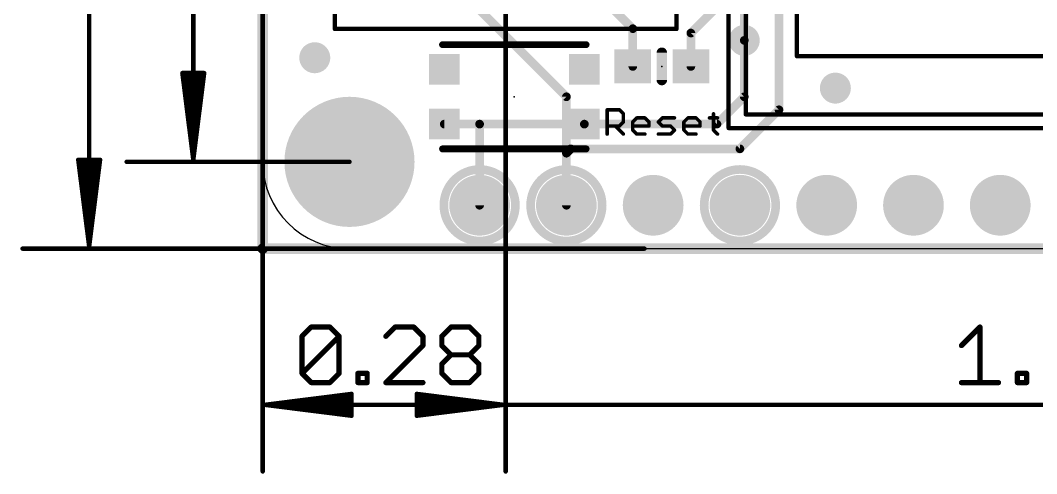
# Model space of a CAD drawing. Extents: x -7.4 to 51, y -6.6 to 32.3.
# Drawn here: x -7.1 to 22.66, y -6.59 to 6.68 of the extents above; entities that cross this region are included whole.
import ezdxf

# ---------------------------------------------------------------- set-up
doc = ezdxf.new("R2010")
doc.units = 0
for name, color, linetype in [('1', 12, 'CONTINUOUS'), ('16', 5, 'CONTINUOUS'), ('17', 110, 'CONTINUOUS'), ('18', 110, 'CONTINUOUS'), ('20', 53, 'CONTINUOUS'), ('21', 40, 'CONTINUOUS'), ('23', 53, 'CONTINUOUS'), ('47', 253, 'CONTINUOUS')]:
    doc.layers.add(name, color=color, linetype=linetype)

# ---------------------------------------------------------------- blocks, each defined once
blk = doc.blocks.new('ROUNDP')
at = {"const_width": 0.5}
blk.add_lwpolyline([(0, -0.25, 1), (0, 0.25, 1), (0, -0.25)], format="xyb", dxfattribs=at)
blk = doc.blocks.new('RECT')
blk.add_solid([(-0.5, -0.5), (0.5, -0.5), (-0.5, 0.5), (0.5, 0.5)])
blk = doc.blocks.new('ROUNDV')
at = {"const_width": 0.5}
blk.add_lwpolyline([(0, -0.25, 1), (0, 0.25, 1), (0, -0.25)], format="xyb", dxfattribs=at)

msp = doc.modelspace()

# ---------------------------------------------------------------- linework, layer by layer
at = {"layer": '1'}
for points, const_width in [([(0, 22.86), (0, 0)], 0.3048), ([(10.834, 6.438), (5.7785, 11.4935)], 0.254), ([(14.453, 8.23), (12.534, 6.311)], 0.254), ([(10.834, 5.334), (10.834, 6.438)], 0.254), ([(12.534, 6.311), (12.534, 5.334)], 0.254), ([(14.097, 4.445), (14.097, 6.096)], 0.254), ([(13.297, 3.645), (14.097, 4.445)], 0.254), ([(6.35, 3.645), (5.316, 3.645)], 0.254), ([(9.416, 3.645), (6.35, 3.645)], 0.254), ([(6.35, 1.27), (6.35, 3.645)], 0.254), ([(9.416, 3.645), (13.297, 3.645)], 0.254), ([(0, 0), (50.8, 0)], 0.3048)]:
    msp.add_lwpolyline(points, dxfattribs=dict(at, const_width=const_width))
for points, const_width in [([(10.8975, 6.438, 1), (10.7705, 6.438)], 0.127), ([(10.7891, 6.3931, 1), (10.8789, 6.4829)], 0.127), ([(12.5975, 6.311, 1), (12.4705, 6.311)], 0.127), ([(12.4891, 6.3559, 1), (12.5789, 6.2661)], 0.127), ([(14.1605, 6.096, 1), (14.0335, 6.096)], 0.127), ([(10.7705, 5.334, 1), (10.8975, 5.334)], 0.127), ([(12.4705, 5.334, 1), (12.5975, 5.334)], 0.127), ([(14.0335, 4.445, 1), (14.1605, 4.445)], 0.127), ([(14.1419, 4.4001, 1), (14.0521, 4.4899)], 0.127), ([(5.316, 3.7085, 1), (5.316, 3.5815)], 0.127), ([(6.35, 3.7085, 1), (6.35, 3.5815)], 0.127), ([(6.4135, 3.645, 1), (6.2865, 3.645)], 0.127), ([(6.35, 3.5815, 1), (6.35, 3.7085)], 0.127), ([(9.416, 3.7085, 1), (9.416, 3.5815)], 0.127), ([(9.416, 3.5815, 1), (9.416, 3.7085)], 0.127), ([(13.2521, 3.6899, 1), (13.3419, 3.6001)], 0.127), ([(13.297, 3.5815, 1), (13.297, 3.7085)], 0.127), ([(6.2865, 1.27, 1), (6.4135, 1.27)], 0.127), ([(0, 0.0762, 1), (0, -0.0762)], 0.1524), ([(-0.0762, 0, 1), (0.0762, 0)], 0.1524)]:
    msp.add_lwpolyline(points, format="xyb", dxfattribs=dict(at, const_width=const_width))
at = {"layer": '16'}
for points, const_width in [([(0, 22.86), (0, 0)], 0.3048), ([(4.445, 8.89), (8.89, 4.445)], 0.254), ([(14.097, 7.62), (14.097, 6.096)], 0.254), ([(15.113, 7.239), (15.113, 4.064)], 0.254), ([(8.89, 4.445), (8.89, 2.794)], 0.254), ([(15.113, 4.064), (13.97, 2.921)], 0.254), ([(9.017, 2.921), (8.89, 2.794)], 0.254), ([(13.97, 2.921), (9.017, 2.921)], 0.254), ([(8.89, 2.794), (8.89, 1.27)], 0.254), ([(0, 0), (50.8, 0)], 0.3048)]:
    msp.add_lwpolyline(points, dxfattribs=dict(at, const_width=const_width))
for points, const_width in [([(14.0335, 6.096, 1), (14.1605, 6.096)], 0.127), ([(8.9535, 4.445, 1), (8.8265, 4.445)], 0.127), ([(8.8451, 4.4001, 1), (8.9349, 4.4899)], 0.127), ([(15.1579, 4.0191, 1), (15.0681, 4.1089)], 0.127), ([(15.0495, 4.064, 1), (15.1765, 4.064)], 0.127), ([(9.017, 2.9845, 1), (9.017, 2.8575)], 0.127), ([(9.0619, 2.8761, 1), (8.9721, 2.9659)], 0.127), ([(13.9251, 2.9659, 1), (14.0149, 2.8761)], 0.127), ([(13.97, 2.8575, 1), (13.97, 2.9845)], 0.127), ([(8.9535, 2.794, 1), (8.8265, 2.794)], 0.127), ([(8.8451, 2.8389, 1), (8.9349, 2.7491)], 0.127), ([(8.8265, 2.794, 1), (8.9535, 2.794)], 0.127), ([(8.8265, 1.27, 1), (8.9535, 1.27)], 0.127), ([(0, 0.0762, 1), (0, -0.0762)], 0.1524), ([(-0.0762, 0, 1), (0.0762, 0)], 0.1524)]:
    msp.add_lwpolyline(points, format="xyb", dxfattribs=dict(at, const_width=const_width))
at = {"layer": '20'}
for p, q in [((0, 20.32), (0, 2.54)), ((0, 20.32), (0, 2.54)), ((2.54, 0), (48.26, 0)), ((2.54, 0), (48.26, 0))]:
    msp.add_line(p, q, dxfattribs=at)
msp.add_arc((2.54, 2.54), 2.54, 180, 270, dxfattribs=at)
msp.add_arc((2.54, 2.54), 2.54, 180, 270, dxfattribs=at)
at = {"layer": '21'}
for points, const_width in [([(13.64, 19.33), (13.64, 3.53)], 0.127), ([(14.14, 3.93), (14.14, 18.93)], 0.127), ([(15.64, 5.63), (15.64, 17.23)], 0.127), ([(2.112, 6.43), (2.112, 16.43)], 0.127), ([(12.112, 16.43), (12.112, 6.43)], 0.127), ([(12.112, 6.43), (2.112, 6.43)], 0.127), ([(5.266, 5.9704), (9.466, 5.9704)], 0.2032), ([(11.684, 5.734), (11.684, 4.934)], 0.3048), ([(35.8, 5.63), (15.64, 5.63)], 0.127), ([(10.0838, 3.3528), (10.0838, 4.0646)], 0.1016), ([(10.0838, 4.0646), (10.4397, 4.0646)], 0.1016), ([(10.4397, 4.0646), (10.5583, 3.946)], 0.1016), ([(10.5583, 3.946), (10.5583, 3.7087)], 0.1016), ([(10.8322, 3.7087), (10.9509, 3.8273)], 0.1016), ([(10.9509, 3.8273), (11.1881, 3.8273)], 0.1016), ([(11.1881, 3.8273), (11.3068, 3.7087)], 0.1016), ([(11.5806, 3.7087), (11.6993, 3.8273)], 0.1016), ([(11.6993, 3.8273), (12.0552, 3.8273)], 0.1016), ([(12.329, 3.7087), (12.4477, 3.8273)], 0.1016), ([(12.4477, 3.8273), (12.685, 3.8273)], 0.1016), ([(12.685, 3.8273), (12.8036, 3.7087)], 0.1016), ([(13.0775, 3.8273), (13.3147, 3.8273)], 0.1016), ([(13.1961, 3.946), (13.1961, 3.4714)], 0.1016), ([(39.94, 3.93), (14.14, 3.93)], 0.127), ([(10.4397, 3.5901), (10.0838, 3.5901)], 0.1016), ([(10.3211, 3.5901), (10.5583, 3.3528)], 0.1016), ([(10.5583, 3.7087), (10.4397, 3.5901)], 0.1016), ([(10.8322, 3.4714), (10.8322, 3.7087)], 0.1016), ([(11.3068, 3.5901), (10.8322, 3.5901)], 0.1016), ([(11.3068, 3.7087), (11.3068, 3.5901)], 0.1016), ([(11.6993, 3.5901), (11.5806, 3.7087)], 0.1016), ([(11.9365, 3.5901), (11.6993, 3.5901)], 0.1016), ([(12.0552, 3.4714), (11.9365, 3.5901)], 0.1016), ([(12.329, 3.4714), (12.329, 3.7087)], 0.1016), ([(12.8036, 3.5901), (12.329, 3.5901)], 0.1016), ([(12.8036, 3.7087), (12.8036, 3.5901)], 0.1016), ([(13.64, 3.53), (40.64, 3.53)], 0.127), ([(10.9509, 3.3528), (10.8322, 3.4714)], 0.1016), ([(11.1881, 3.3528), (10.9509, 3.3528)], 0.1016), ([(11.5806, 3.3528), (11.9365, 3.3528)], 0.1016), ([(11.9365, 3.3528), (12.0552, 3.4714)], 0.1016), ([(12.4477, 3.3528), (12.329, 3.4714)], 0.1016), ([(12.685, 3.3528), (12.4477, 3.3528)], 0.1016), ([(13.1961, 3.4714), (13.3147, 3.3528)], 0.1016), ([(9.466, 2.9196), (5.266, 2.9196)], 0.2032)]:
    msp.add_lwpolyline(points, dxfattribs=dict(at, const_width=const_width))
for points, const_width in [([(2.0802, 6.43, 1), (2.1438, 6.43)], 0.0635), ([(2.112, 6.4618, 1), (2.112, 6.3983)], 0.0635), ([(12.0802, 6.43, 1), (12.1438, 6.43)], 0.0635), ([(12.112, 6.3983, 1), (12.112, 6.4618)], 0.0635), ([(5.266, 6.0212, 1), (5.266, 5.9196)], 0.1016), ([(9.466, 5.9196, 1), (9.466, 6.0212)], 0.1016), ([(11.7602, 5.734, 1), (11.6078, 5.734)], 0.1524), ([(15.6082, 5.63, 1), (15.6718, 5.63)], 0.0635), ([(15.64, 5.6617, 1), (15.64, 5.5983)], 0.0635), ([(11.6078, 4.934, 1), (11.7602, 4.934)], 0.1524), ([(10.1092, 4.0646, 1), (10.0584, 4.0646)], 0.0508), ([(10.0838, 4.09, 1), (10.0838, 4.0392)], 0.0508), ([(10.4577, 4.0826, 1), (10.4217, 4.0466)], 0.0508), ([(10.4397, 4.0392, 1), (10.4397, 4.09)], 0.0508), ([(10.5837, 3.946, 1), (10.5329, 3.946)], 0.0508), ([(10.5404, 3.928, 1), (10.5763, 3.9639)], 0.0508), ([(10.9509, 3.8527, 1), (10.9509, 3.8019)], 0.0508), ([(10.9688, 3.8094, 1), (10.9329, 3.8453)], 0.0508), ([(11.2061, 3.8453, 1), (11.1702, 3.8094)], 0.0508), ([(11.1881, 3.8019, 1), (11.1881, 3.8527)], 0.0508), ([(11.6993, 3.8527, 1), (11.6993, 3.8019)], 0.0508), ([(11.7172, 3.8094, 1), (11.6813, 3.8453)], 0.0508), ([(12.0552, 3.8019, 1), (12.0552, 3.8527)], 0.0508), ([(12.4477, 3.8527, 1), (12.4477, 3.8019)], 0.0508), ([(12.4656, 3.8094, 1), (12.4297, 3.8453)], 0.0508), ([(12.7029, 3.8453, 1), (12.667, 3.8094)], 0.0508), ([(12.685, 3.8019, 1), (12.685, 3.8527)], 0.0508), ([(13.0775, 3.8527, 1), (13.0775, 3.8019)], 0.0508), ([(13.2215, 3.946, 1), (13.1707, 3.946)], 0.0508), ([(13.3147, 3.8019, 1), (13.3147, 3.8527)], 0.0508), ([(14.14, 3.9618, 1), (14.14, 3.8982)], 0.0635), ([(14.1082, 3.93, 1), (14.1718, 3.93)], 0.0635), ([(10.0838, 3.6155, 1), (10.0838, 3.5647)], 0.0508), ([(10.339, 3.608, 1), (10.3031, 3.5721)], 0.0508), ([(10.4217, 3.608, 1), (10.4577, 3.5721)], 0.0508), ([(10.4397, 3.5647, 1), (10.4397, 3.6155)], 0.0508), ([(10.5329, 3.7087, 1), (10.5837, 3.7087)], 0.0508), ([(10.5763, 3.6907, 1), (10.5404, 3.7267)], 0.0508), ([(10.8576, 3.7087, 1), (10.8068, 3.7087)], 0.0508), ([(10.8143, 3.7267, 1), (10.8502, 3.6907)], 0.0508), ([(10.8322, 3.6155, 1), (10.8322, 3.5647)], 0.0508), ([(11.3322, 3.7087, 1), (11.2814, 3.7087)], 0.0508), ([(11.2814, 3.5901, 1), (11.3322, 3.5901)], 0.0508), ([(11.2888, 3.6907, 1), (11.3247, 3.7267)], 0.0508), ([(11.3068, 3.5647, 1), (11.3068, 3.6155)], 0.0508), ([(11.5986, 3.7267, 1), (11.5627, 3.6907)], 0.0508), ([(11.5627, 3.7267, 1), (11.5986, 3.6907)], 0.0508), ([(11.6993, 3.6155, 1), (11.6993, 3.5647)], 0.0508), ([(11.6813, 3.5721, 1), (11.7172, 3.608)], 0.0508), ([(11.9545, 3.608, 1), (11.9186, 3.5721)], 0.0508), ([(11.9365, 3.5647, 1), (11.9365, 3.6155)], 0.0508), ([(12.3544, 3.7087, 1), (12.3036, 3.7087)], 0.0508), ([(12.3111, 3.7267, 1), (12.347, 3.6907)], 0.0508), ([(12.329, 3.6155, 1), (12.329, 3.5647)], 0.0508), ([(12.829, 3.7087, 1), (12.7782, 3.7087)], 0.0508), ([(12.7782, 3.5901, 1), (12.829, 3.5901)], 0.0508), ([(12.7856, 3.6907, 1), (12.8215, 3.7267)], 0.0508), ([(12.8036, 3.5647, 1), (12.8036, 3.6155)], 0.0508), ([(13.64, 3.5618, 1), (13.64, 3.4983)], 0.0635), ([(10.0584, 3.3528, 1), (10.1092, 3.3528)], 0.0508), ([(10.5404, 3.3348, 1), (10.5763, 3.3708)], 0.0508), ([(10.8068, 3.4714, 1), (10.8576, 3.4714)], 0.0508), ([(10.8502, 3.4894, 1), (10.8143, 3.4535)], 0.0508), ([(10.9509, 3.3782, 1), (10.9509, 3.3274)], 0.0508), ([(10.9329, 3.3348, 1), (10.9688, 3.3708)], 0.0508), ([(11.1881, 3.3274, 1), (11.1881, 3.3782)], 0.0508), ([(11.5806, 3.3782, 1), (11.5806, 3.3274)], 0.0508), ([(11.9186, 3.3708, 1), (11.9545, 3.3348)], 0.0508), ([(11.9365, 3.3274, 1), (11.9365, 3.3782)], 0.0508), ([(12.0731, 3.4535, 1), (12.0372, 3.4894)], 0.0508), ([(12.0372, 3.4535, 1), (12.0731, 3.4894)], 0.0508), ([(12.3036, 3.4714, 1), (12.3544, 3.4714)], 0.0508), ([(12.347, 3.4894, 1), (12.3111, 3.4535)], 0.0508), ([(12.4477, 3.3782, 1), (12.4477, 3.3274)], 0.0508), ([(12.4297, 3.3348, 1), (12.4656, 3.3708)], 0.0508), ([(12.685, 3.3274, 1), (12.685, 3.3782)], 0.0508), ([(13.2141, 3.4894, 1), (13.1781, 3.4535)], 0.0508), ([(13.1707, 3.4714, 1), (13.2215, 3.4714)], 0.0508), ([(13.2968, 3.3348, 1), (13.3327, 3.3708)], 0.0508), ([(13.6082, 3.53, 1), (13.6718, 3.53)], 0.0635), ([(5.266, 2.9704, 1), (5.266, 2.8688)], 0.1016), ([(9.466, 2.8688, 1), (9.466, 2.9704)], 0.1016), ([(6.35, 0.2227, 1), (6.35, 2.3173, 1), (6.35, 0.2227)], 0.254), ([(8.89, 0.2227, 1), (8.89, 2.3173, 1), (8.89, 0.2227)], 0.254), ([(13.97, 0.2227, 1), (13.97, 2.3173, 1), (13.97, 0.2227)], 0.254)]:
    msp.add_lwpolyline(points, format="xyb", dxfattribs=dict(at, const_width=const_width))
at = {"layer": '23'}
for p in [(11.684, 5.334), (7.366, 4.445), (0, 0)]:
    msp.add_point(p, dxfattribs=at)
at = {"layer": '47'}
for points, const_width in [([(-5.08, 0.065), (-5.08, 22.795)], 0.13), ([(-2.032, 2.605), (-2.032, 20.255)], 0.13), ([(0, 11.684), (0, -6.522)], 0.13), ([(7.112, 11.43), (7.112, -6.522)], 0.13), ([(0, 10.922), (0, -6.522)], 0.13), ([(-2.032, 2.605), (-2.3512, 5.14)], 0.13), ([(-2.3512, 5.14), (-1.7128, 5.14)], 0.13), ([(-2.032, 2.605), (-2.292, 5.14)], 0.13), ([(-2.032, 2.605), (-2.162, 5.14)], 0.13), ([(-1.7128, 5.14), (-2.032, 2.605)], 0.13), ([(-1.902, 5.14), (-2.032, 2.605)], 0.13), ([(-1.772, 5.14), (-2.032, 2.605)], 0.13), ([(-5.08, 0.065), (-5.3992, 2.6)], 0.13), ([(-5.3992, 2.6), (-4.7608, 2.6)], 0.13), ([(-5.08, 0.065), (-5.34, 2.6)], 0.13), ([(-5.08, 0.065), (-5.21, 2.6)], 0.13), ([(-4.7608, 2.6), (-5.08, 0.065)], 0.13), ([(-4.95, 2.6), (-5.08, 0.065)], 0.13), ([(-4.82, 2.6), (-5.08, 0.065)], 0.13), ([(2.54, 2.54), (-3.982, 2.54)], 0.13), ([(11.176, 0), (-7.03, 0)], 0.13), ([(1.1508, -2.5655), (1.422, -2.2943)], 0.1524), ([(1.422, -2.2943), (1.9643, -2.2943)], 0.1524), ([(1.9643, -2.2943), (2.2355, -2.5655)], 0.1524), ([(3.8777, -2.2943), (3.6065, -2.5655)], 0.1524), ([(4.42, -2.2943), (3.8777, -2.2943)], 0.1524), ([(4.6912, -2.5655), (4.42, -2.2943)], 0.1524), ([(5.2437, -2.5655), (5.5149, -2.2943)], 0.1524), ([(5.5149, -2.2943), (6.0572, -2.2943)], 0.1524), ([(6.0572, -2.2943), (6.3284, -2.5655)], 0.1524), ([(20.4548, -2.8366), (20.9971, -2.2943)], 0.1524), ([(20.9971, -2.2943), (20.9971, -3.9213)], 0.1524), ([(1.1508, -3.6501), (1.1508, -2.5655)], 0.1524), ([(1.1508, -3.6501), (2.2355, -2.5655)], 0.1524), ([(2.2355, -2.5655), (2.2355, -3.6501)], 0.1524), ([(4.6912, -2.8366), (4.6912, -2.5655)], 0.1524), ([(5.2437, -2.8366), (5.2437, -2.5655)], 0.1524), ([(6.3284, -2.5655), (6.3284, -2.8366)], 0.1524), ([(3.6065, -3.9213), (4.6912, -2.8366)], 0.1524), ([(5.5149, -3.1078), (5.2437, -2.8366)], 0.1524), ([(6.3284, -2.8366), (6.0572, -3.1078)], 0.1524), ([(5.2437, -3.379), (5.5149, -3.1078)], 0.1524), ([(5.5149, -3.1078), (6.0572, -3.1078)], 0.1524), ([(6.0572, -3.1078), (6.3284, -3.379)], 0.1524), ([(5.2437, -3.6501), (5.2437, -3.379)], 0.1524), ([(6.3284, -3.379), (6.3284, -3.6501)], 0.1524), ([(1.422, -3.9213), (1.1508, -3.6501)], 0.1524), ([(1.9643, -3.9213), (1.422, -3.9213)], 0.1524), ([(2.2355, -3.6501), (1.9643, -3.9213)], 0.1524), ([(2.788, -3.9213), (2.788, -3.6501)], 0.1524), ([(2.788, -3.6501), (3.0591, -3.6501)], 0.1524), ([(3.0591, -3.9213), (2.788, -3.9213)], 0.1524), ([(3.0591, -3.6501), (3.0591, -3.9213)], 0.1524), ([(4.6912, -3.9213), (3.6065, -3.9213)], 0.1524), ([(5.5149, -3.9213), (5.2437, -3.6501)], 0.1524), ([(6.0572, -3.9213), (5.5149, -3.9213)], 0.1524), ([(6.3284, -3.6501), (6.0572, -3.9213)], 0.1524), ([(20.4548, -3.9213), (21.5395, -3.9213)], 0.1524), ([(22.092, -3.9213), (22.092, -3.6501)], 0.1524), ([(22.092, -3.6501), (22.3631, -3.6501)], 0.1524), ([(22.3631, -3.9213), (22.092, -3.9213)], 0.1524), ([(22.3631, -3.6501), (22.3631, -3.9213)], 0.1524), ([(0.065, -4.572), (2.6, -4.2528)], 0.13), ([(0.065, -4.572), (2.6, -4.2528)], 0.13), ([(0.065, -4.572), (2.6, -4.312)], 0.13), ([(0.065, -4.572), (2.6, -4.312)], 0.13), ([(0.065, -4.572), (2.6, -4.442)], 0.13), ([(0.065, -4.572), (2.6, -4.442)], 0.13), ([(2.6, -4.2528), (2.6, -4.8912)], 0.13), ([(2.6, -4.2528), (2.6, -4.8912)], 0.13), ([(7.047, -4.572), (4.512, -4.2528)], 0.13), ([(4.512, -4.2528), (4.512, -4.8912)], 0.13), ([(7.047, -4.572), (4.512, -4.312)], 0.13), ([(7.047, -4.572), (4.512, -4.442)], 0.13), ([(0.065, -4.572), (7.047, -4.572)], 0.13), ([(2.6, -4.8912), (0.065, -4.572)], 0.13), ([(2.6, -4.702), (0.065, -4.572)], 0.13), ([(2.6, -4.832), (0.065, -4.572)], 0.13), ([(0.065, -4.572), (45.655, -4.572)], 0.13), ([(2.6, -4.8912), (0.065, -4.572)], 0.13), ([(2.6, -4.702), (0.065, -4.572)], 0.13), ([(2.6, -4.832), (0.065, -4.572)], 0.13), ([(4.512, -4.8912), (7.047, -4.572)], 0.13), ([(4.512, -4.702), (7.047, -4.572)], 0.13), ([(4.512, -4.832), (7.047, -4.572)], 0.13)]:
    msp.add_lwpolyline(points, dxfattribs=dict(at, const_width=const_width))
for points, const_width in [([(-2.319, 5.1441, 1), (-2.3835, 5.1359)], 0.065), ([(-2.3512, 5.1725, 1), (-2.3512, 5.1075)], 0.065), ([(-2.2597, 5.1433, 1), (-2.3243, 5.1367)], 0.065), ([(-2.1295, 5.1417, 1), (-2.1945, 5.1383)], 0.065), ([(-1.8695, 5.1383, 1), (-1.9345, 5.1417)], 0.065), ([(-1.7397, 5.1367, 1), (-1.8043, 5.1433)], 0.065), ([(-1.6805, 5.1359, 1), (-1.745, 5.1441)], 0.065), ([(-1.7128, 5.1075, 1), (-1.7128, 5.1725)], 0.065), ([(-5.367, 2.6041, 1), (-5.4315, 2.5959)], 0.065), ([(-5.3992, 2.6325, 1), (-5.3992, 2.5675)], 0.065), ([(-5.3077, 2.6033, 1), (-5.3723, 2.5967)], 0.065), ([(-5.1775, 2.6017, 1), (-5.2425, 2.5983)], 0.065), ([(-4.9175, 2.5983, 1), (-4.9825, 2.6017)], 0.065), ([(-4.7877, 2.5967, 1), (-4.8523, 2.6033)], 0.065), ([(-4.7285, 2.5959, 1), (-4.793, 2.6041)], 0.065), ([(-4.7608, 2.5675, 1), (-4.7608, 2.6325)], 0.065), ([(-3.982, 2.5725, 1), (-3.982, 2.5075)], 0.065), ([(-2.0642, 2.6091, 1), (-1.9998, 2.6009)], 0.065), ([(-2.0643, 2.6083, 1), (-1.9997, 2.6017)], 0.065), ([(-2.0645, 2.6033, 1), (-1.9995, 2.6067)], 0.065), ([(-2.0645, 2.6067, 1), (-1.9995, 2.6033)], 0.065), ([(-2.0645, 2.605, 1), (-1.9995, 2.605)], 0.065), ([(-2.0643, 2.6017, 1), (-1.9997, 2.6083)], 0.065), ([(-2.0642, 2.6009, 1), (-1.9998, 2.6091)], 0.065), ([(2.54, 2.5075, 1), (2.54, 2.5725)], 0.065), ([(-7.03, 0.0325, 1), (-7.03, -0.0325)], 0.065), ([(-5.1122, 0.0691, 1), (-5.0478, 0.0609)], 0.065), ([(-5.1123, 0.0683, 1), (-5.0477, 0.0617)], 0.065), ([(-5.1125, 0.0633, 1), (-5.0475, 0.0667)], 0.065), ([(-5.1125, 0.0667, 1), (-5.0475, 0.0633)], 0.065), ([(-5.1125, 0.065, 1), (-5.0475, 0.065)], 0.065), ([(-5.1123, 0.0617, 1), (-5.0477, 0.0683)], 0.065), ([(-5.1122, 0.0609, 1), (-5.0478, 0.0691)], 0.065), ([(11.176, -0.0325, 1), (11.176, 0.0325)], 0.065), ([(1.422, -2.2562, 1), (1.422, -2.3324)], 0.0762), ([(1.4489, -2.3213, 1), (1.395, -2.2674)], 0.0762), ([(1.9912, -2.2674, 1), (1.9374, -2.3213)], 0.0762), ([(1.9643, -2.3324, 1), (1.9643, -2.2562)], 0.0762), ([(3.8777, -2.2562, 1), (3.8777, -2.3324)], 0.0762), ([(3.9046, -2.3213, 1), (3.8508, -2.2674)], 0.0762), ([(4.447, -2.2674, 1), (4.3931, -2.3213)], 0.0762), ([(4.42, -2.3324, 1), (4.42, -2.2562)], 0.0762), ([(5.5149, -2.2562, 1), (5.5149, -2.3324)], 0.0762), ([(5.5418, -2.3213, 1), (5.4879, -2.2674)], 0.0762), ([(6.0841, -2.2674, 1), (6.0303, -2.3213)], 0.0762), ([(6.0572, -2.3324, 1), (6.0572, -2.2562)], 0.0762), ([(21.0352, -2.2943, 1), (20.959, -2.2943)], 0.0762), ([(21.0241, -2.3213, 1), (20.9702, -2.2674)], 0.0762), ([(1.1889, -2.5655, 1), (1.1127, -2.5655)], 0.0762), ([(1.1239, -2.5385, 1), (1.1778, -2.5924)], 0.0762), ([(2.2736, -2.5655, 1), (2.1974, -2.5655)], 0.0762), ([(2.2624, -2.5924, 1), (2.2085, -2.5385)], 0.0762), ([(2.2085, -2.5924, 1), (2.2624, -2.5385)], 0.0762), ([(3.5796, -2.5385, 1), (3.6335, -2.5924)], 0.0762), ([(4.7293, -2.5655, 1), (4.6531, -2.5655)], 0.0762), ([(4.6643, -2.5924, 1), (4.7181, -2.5385)], 0.0762), ([(5.2818, -2.5655, 1), (5.2056, -2.5655)], 0.0762), ([(5.2168, -2.5385, 1), (5.2706, -2.5924)], 0.0762), ([(6.3665, -2.5655, 1), (6.2903, -2.5655)], 0.0762), ([(6.3014, -2.5924, 1), (6.3553, -2.5385)], 0.0762), ([(4.6531, -2.8366, 1), (4.7293, -2.8366)], 0.0762), ([(4.7181, -2.8636, 1), (4.6643, -2.8097)], 0.0762), ([(5.2706, -2.8097, 1), (5.2168, -2.8636)], 0.0762), ([(5.2056, -2.8366, 1), (5.2818, -2.8366)], 0.0762), ([(6.2903, -2.8366, 1), (6.3665, -2.8366)], 0.0762), ([(6.3553, -2.8636, 1), (6.3014, -2.8097)], 0.0762), ([(20.4279, -2.8097, 1), (20.4818, -2.8636)], 0.0762), ([(5.5149, -3.0697, 1), (5.5149, -3.1459)], 0.0762), ([(5.5418, -3.1347, 1), (5.4879, -3.0809)], 0.0762), ([(5.4879, -3.1347, 1), (5.5418, -3.0809)], 0.0762), ([(6.0841, -3.0809, 1), (6.0303, -3.1347)], 0.0762), ([(6.0303, -3.0809, 1), (6.0841, -3.1347)], 0.0762), ([(6.0572, -3.1459, 1), (6.0572, -3.0697)], 0.0762), ([(5.2818, -3.379, 1), (5.2056, -3.379)], 0.0762), ([(5.2168, -3.352, 1), (5.2706, -3.4059)], 0.0762), ([(6.3665, -3.379, 1), (6.2903, -3.379)], 0.0762), ([(6.3014, -3.4059, 1), (6.3553, -3.352)], 0.0762), ([(1.1778, -3.6232, 1), (1.1239, -3.6771)], 0.0762), ([(1.1239, -3.6232, 1), (1.1778, -3.6771)], 0.0762), ([(1.1127, -3.6501, 1), (1.1889, -3.6501)], 0.0762), ([(1.422, -3.8832, 1), (1.422, -3.9594)], 0.0762), ([(1.395, -3.9482, 1), (1.4489, -3.8944)], 0.0762), ([(1.9374, -3.8944, 1), (1.9912, -3.9482)], 0.0762), ([(1.9643, -3.9594, 1), (1.9643, -3.8832)], 0.0762), ([(2.1974, -3.6501, 1), (2.2736, -3.6501)], 0.0762), ([(2.2624, -3.6771, 1), (2.2085, -3.6232)], 0.0762), ([(2.8261, -3.6501, 1), (2.7499, -3.6501)], 0.0762), ([(2.788, -3.612, 1), (2.788, -3.6882)], 0.0762), ([(2.788, -3.8832, 1), (2.788, -3.9594)], 0.0762), ([(3.0972, -3.6501, 1), (3.021, -3.6501)], 0.0762), ([(3.0591, -3.6882, 1), (3.0591, -3.612)], 0.0762), ([(3.0591, -3.9594, 1), (3.0591, -3.8832)], 0.0762), ([(3.6065, -3.8832, 1), (3.6065, -3.9594)], 0.0762), ([(3.5796, -3.8944, 1), (3.6335, -3.9482)], 0.0762), ([(4.6912, -3.9594, 1), (4.6912, -3.8832)], 0.0762), ([(5.2706, -3.6232, 1), (5.2168, -3.6771)], 0.0762), ([(5.2056, -3.6501, 1), (5.2818, -3.6501)], 0.0762), ([(5.5149, -3.8832, 1), (5.5149, -3.9594)], 0.0762), ([(5.4879, -3.9482, 1), (5.5418, -3.8944)], 0.0762), ([(6.0303, -3.8944, 1), (6.0841, -3.9482)], 0.0762), ([(6.0572, -3.9594, 1), (6.0572, -3.8832)], 0.0762), ([(6.2903, -3.6501, 1), (6.3665, -3.6501)], 0.0762), ([(6.3553, -3.6771, 1), (6.3014, -3.6232)], 0.0762), ([(20.4548, -3.8832, 1), (20.4548, -3.9594)], 0.0762), ([(21.5395, -3.9594, 1), (21.5395, -3.8832)], 0.0762), ([(22.1301, -3.6501, 1), (22.0539, -3.6501)], 0.0762), ([(22.092, -3.612, 1), (22.092, -3.6882)], 0.0762), ([(22.092, -3.8832, 1), (22.092, -3.9594)], 0.0762), ([(22.4012, -3.6501, 1), (22.325, -3.6501)], 0.0762), ([(22.3631, -3.6882, 1), (22.3631, -3.612)], 0.0762), ([(22.3631, -3.9594, 1), (22.3631, -3.8832)], 0.0762), ([(2.7499, -3.9213, 1), (2.8261, -3.9213)], 0.0762), ([(3.021, -3.9213, 1), (3.0972, -3.9213)], 0.0762), ([(20.959, -3.9213, 1), (21.0352, -3.9213)], 0.0762), ([(22.0539, -3.9213, 1), (22.1301, -3.9213)], 0.0762), ([(22.325, -3.9213, 1), (22.4012, -3.9213)], 0.0762), ([(2.6325, -4.2528, 1), (2.5675, -4.2528)], 0.065), ([(2.6325, -4.2528, 1), (2.5675, -4.2528)], 0.065), ([(2.6041, -4.285, 1), (2.5959, -4.2205)], 0.065), ([(2.6041, -4.285, 1), (2.5959, -4.2205)], 0.065), ([(2.6033, -4.3443, 1), (2.5967, -4.2797)], 0.065), ([(2.6033, -4.3443, 1), (2.5967, -4.2797)], 0.065), ([(2.6017, -4.4745, 1), (2.5983, -4.4095)], 0.065), ([(2.6017, -4.4745, 1), (2.5983, -4.4095)], 0.065), ([(4.5161, -4.2205, 1), (4.5079, -4.285)], 0.065), ([(4.5445, -4.2528, 1), (4.4795, -4.2528)], 0.065), ([(4.5153, -4.2797, 1), (4.5087, -4.3443)], 0.065), ([(4.5137, -4.4095, 1), (4.5103, -4.4745)], 0.065), ([(0.065, -4.5395, 1), (0.065, -4.6045)], 0.065), ([(0.0691, -4.5398, 1), (0.0609, -4.6042)], 0.065), ([(0.0633, -4.5395, 1), (0.0667, -4.6045)], 0.065), ([(0.0667, -4.5395, 1), (0.0633, -4.6045)], 0.065), ([(0.0683, -4.5397, 1), (0.0617, -4.6043)], 0.065), ([(0.065, -4.5395, 1), (0.065, -4.6045)], 0.065), ([(0.0691, -4.5398, 1), (0.0609, -4.6042)], 0.065), ([(0.0633, -4.5395, 1), (0.0667, -4.6045)], 0.065), ([(0.0667, -4.5395, 1), (0.0633, -4.6045)], 0.065), ([(0.0683, -4.5397, 1), (0.0617, -4.6043)], 0.065), ([(0.0617, -4.5397, 1), (0.0683, -4.6043)], 0.065), ([(0.0617, -4.5397, 1), (0.0683, -4.6043)], 0.065), ([(0.0609, -4.5398, 1), (0.0691, -4.6042)], 0.065), ([(0.0609, -4.5398, 1), (0.0691, -4.6042)], 0.065), ([(2.5983, -4.7345, 1), (2.6017, -4.6695)], 0.065), ([(2.5983, -4.7345, 1), (2.6017, -4.6695)], 0.065), ([(4.5103, -4.6695, 1), (4.5137, -4.7345)], 0.065), ([(7.0511, -4.6042, 1), (7.0429, -4.5398)], 0.065), ([(7.0429, -4.6042, 1), (7.0511, -4.5398)], 0.065), ([(7.0503, -4.6043, 1), (7.0437, -4.5397)], 0.065), ([(7.0437, -4.6043, 1), (7.0503, -4.5397)], 0.065), ([(7.0453, -4.6045, 1), (7.0487, -4.5395)], 0.065), ([(7.0487, -4.6045, 1), (7.0453, -4.5395)], 0.065), ([(7.047, -4.6045, 1), (7.047, -4.5395)], 0.065), ([(2.5675, -4.8912, 1), (2.6325, -4.8912)], 0.065), ([(2.5675, -4.8912, 1), (2.6325, -4.8912)], 0.065), ([(2.5959, -4.9235, 1), (2.6041, -4.859)], 0.065), ([(2.5959, -4.9235, 1), (2.6041, -4.859)], 0.065), ([(2.5967, -4.8643, 1), (2.6033, -4.7997)], 0.065), ([(2.5967, -4.8643, 1), (2.6033, -4.7997)], 0.065), ([(4.5087, -4.7997, 1), (4.5153, -4.8643)], 0.065), ([(4.5079, -4.859, 1), (4.5161, -4.9235)], 0.065), ([(4.4795, -4.8912, 1), (4.5445, -4.8912)], 0.065), ([(-0.0325, -6.522, 1), (0.0325, -6.522)], 0.065), ([(-0.0325, -6.522, 1), (0.0325, -6.522)], 0.065), ([(7.0795, -6.522, 1), (7.1445, -6.522)], 0.065)]:
    msp.add_lwpolyline(points, format="xyb", dxfattribs=dict(at, const_width=const_width))

# ---------------------------------------------------------------- block references
at = {"layer": '1', "xscale": 0.9, "yscale": 0.9}
for p in [(5.316, 5.245), (9.416, 5.245), (5.316, 3.645), (9.416, 3.645)]:
    msp.add_blockref('RECT', p, dxfattribs=at)
at = {"layer": '1', "xscale": 1.075}
for p in [(10.834, 5.334), (12.534, 5.334)]:
    msp.add_blockref('RECT', p, dxfattribs=at)
at = {"layer": '17'}
for p, xscale, yscale in [((2.54, 2.54), 3.81, 3.81), ((2.54, 2.54), 3.81, 3.81), ((6.35, 1.27), 1.778, 1.778), ((6.35, 1.27), 1.778, 1.778), ((8.89, 1.27), 1.778, 1.778), ((8.89, 1.27), 1.778, 1.778), ((11.43, 1.27), 1.778, 1.778), ((11.43, 1.27), 1.778, 1.778), ((13.97, 1.27), 1.778, 1.778), ((13.97, 1.27), 1.778, 1.778), ((16.51, 1.27), 1.778, 1.778), ((16.51, 1.27), 1.778, 1.778), ((19.05, 1.27), 1.778, 1.778), ((19.05, 1.27), 1.778, 1.778), ((21.59, 1.27), 1.778, 1.778), ((21.59, 1.27), 1.778, 1.778)]:
    msp.add_blockref('ROUNDP', p, dxfattribs=dict(at, xscale=xscale, yscale=yscale))
at = {"layer": '18', "xscale": 0.9064, "yscale": 0.9064}
for p in [(14.097, 6.096), (14.097, 6.096), (1.524, 5.588), (1.524, 5.588), (16.764, 4.699), (16.764, 4.699)]:
    msp.add_blockref('ROUNDV', p, dxfattribs=at)

doc.saveas('drawing.dxf')
